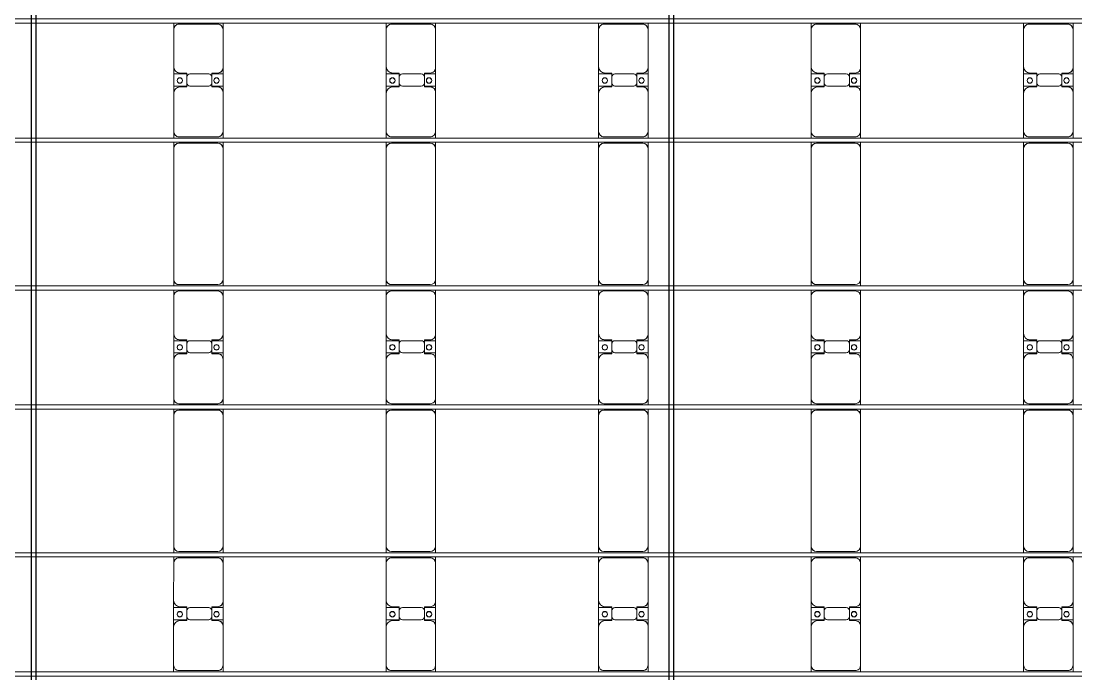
# Model space of a CAD drawing. Header units: millimetres. Extents: x -147246 to 112336, y -213734 to -86506.
# Drawn here: x -33783 to -23856, y -188580 to -182440 of the extents above; entities that cross this region are included whole.
import ezdxf

# ---------------------------------------------------------------- set-up
doc = ezdxf.new("R2010")
doc.units = ezdxf.units.MM
doc.layers.add('A-GENM', color=13, linetype='Continuous', lineweight=9)
doc.layers.add('S-BEAM', color=12, linetype='Continuous', lineweight=9)

# ---------------------------------------------------------------- blocks, each defined once
blk = doc.blocks.new('Dai phao do pin - DẢI PHAO ĐỠ PIN-V33-BỐ TRÍ KHUNG KẾT CẤU BÈ PIN 05')
at = {"layer": 'A-GENM', "color": 7}
for p, q in [((13258.5, 241.6), (13319.7, 241.6)), ((13679.7, 241.6), (13319.7, 241.6)), ((13679.7, 241.6), (13862.2, 241.6)), ((13747.8, 241.6), (13930.3, 241.6)), ((13747.8, 118.2), (13747.8, 241.6)), ((13862.2, 241.6), (13862.2, 118.2)), ((14280.3, 241.6), (13930.3, 241.6)), ((14280.3, 241.6), (14338.5, 241.6)), ((14378.5, 241.6), (14439.7, 241.6)), ((15670.3, 241.6), (14439.7, 241.6)), ((15670.3, 241.6), (15728.5, 241.6)), ((15768.5, 241.6), (15829.7, 241.6)), ((16189.7, 241.6), (15829.7, 241.6)), ((16189.7, 241.6), (16372.2, 241.6)), ((16257.8, 241.6), (16440.3, 241.6)), ((16257.8, 118.2), (16257.8, 241.6)), ((16372.2, 241.6), (16372.2, 118.2)), ((16790.3, 241.6), (16440.3, 241.6)), ((16790.3, 241.6), (16848.5, 241.6)), ((16888.5, 241.6), (16949.7, 241.6)), ((18180.3, 241.6), (16949.7, 241.6)), ((18180.3, 241.6), (18238.5, 241.6)), ((18278.5, 241.6), (18339.7, 241.6)), ((18699.7, 241.6), (18339.7, 241.6)), ((18699.7, 241.6), (18882.2, 241.6)), ((18767.8, 241.6), (18950.3, 241.6)), ((18767.8, 118.2), (18767.8, 241.6)), ((18882.2, 241.6), (18882.2, 118.2)), ((19300.3, 241.6), (18950.3, 241.6)), ((19300.3, 241.6), (19358.5, 241.6)), ((13269.7, 191.6), (13269.7, -173.4)), ((13739.7, 118.2), (13739.7, 181.6)), ((13832.2, 118.2), (13739.7, 118.2)), ((13870.3, 118.2), (13777.8, 118.2)), ((13870.3, 181.6), (13870.3, 118.2)), ((14330.3, -173.4), (14330.3, 191.6)), ((14389.7, 191.6), (14389.7, -173.4)), ((15720.3, -173.4), (15720.3, 191.6)), ((15779.7, 191.6), (15779.7, -173.4)), ((16249.7, 118.2), (16249.7, 181.6)), ((16342.2, 118.2), (16249.7, 118.2)), ((16380.3, 118.2), (16287.8, 118.2)), ((16380.3, 181.6), (16380.3, 118.2)), ((16840.3, -173.4), (16840.3, 191.6)), ((16899.7, 191.6), (16899.7, -173.4)), ((18230.3, -173.4), (18230.3, 191.6)), ((18289.7, 191.6), (18289.7, -173.4)), ((18759.7, 118.2), (18759.7, 181.6)), ((18852.2, 118.2), (18759.7, 118.2)), ((18890.3, 118.2), (18797.8, 118.2)), ((18890.3, 181.6), (18890.3, 118.2)), ((19350.3, -173.4), (19350.3, 191.6)), ((13747.8, 88.2), (13747.8, -88.2)), ((13862.2, -88.2), (13862.2, 88.2)), ((16257.8, 88.2), (16257.8, -88.2)), ((16372.2, -88.2), (16372.2, 88.2)), ((18767.8, 88.2), (18767.8, -88.2)), ((18882.2, -88.2), (18882.2, 88.2)), ((13739.7, -173.4), (13739.7, -118.2)), ((13739.7, -118.2), (13832.2, -118.2)), ((13747.8, -223.4), (13747.8, -118.2)), ((13777.8, -118.2), (13870.3, -118.2)), ((13862.2, -118.2), (13862.2, -223.4)), ((13870.3, -118.2), (13870.3, -173.4)), ((16249.7, -173.4), (16249.7, -118.2)), ((16249.7, -118.2), (16342.2, -118.2)), ((16257.8, -223.4), (16257.8, -118.2)), ((16287.8, -118.2), (16380.3, -118.2)), ((16372.2, -118.2), (16372.2, -223.4)), ((16380.3, -118.2), (16380.3, -173.4)), ((18759.7, -173.4), (18759.7, -118.2)), ((18759.7, -118.2), (18852.2, -118.2)), ((18767.8, -223.4), (18767.8, -118.2)), ((18797.8, -118.2), (18890.3, -118.2)), ((18882.2, -118.2), (18882.2, -223.4)), ((18890.3, -118.2), (18890.3, -173.4)), ((13319.7, -223.4), (13258.5, -223.4)), ((13319.7, -223.4), (13689.7, -223.4)), ((13862.2, -223.4), (13689.7, -223.4)), ((13920.3, -223.4), (13747.8, -223.4)), ((13920.3, -223.4), (14280.3, -223.4)), ((14338.5, -223.4), (14280.3, -223.4)), ((14439.7, -223.4), (14378.5, -223.4)), ((14439.7, -223.4), (15670.3, -223.4)), ((15728.5, -223.4), (15670.3, -223.4)), ((15829.7, -223.4), (15768.5, -223.4)), ((15829.7, -223.4), (16199.7, -223.4)), ((16372.2, -223.4), (16199.7, -223.4)), ((16430.3, -223.4), (16257.8, -223.4)), ((16430.3, -223.4), (16790.3, -223.4)), ((16848.5, -223.4), (16790.3, -223.4)), ((16949.7, -223.4), (16888.5, -223.4)), ((16949.7, -223.4), (18180.3, -223.4)), ((18238.5, -223.4), (18180.3, -223.4)), ((18339.7, -223.4), (18278.5, -223.4)), ((18339.7, -223.4), (18709.7, -223.4)), ((18882.2, -223.4), (18709.7, -223.4)), ((18940.3, -223.4), (18767.8, -223.4)), ((18940.3, -223.4), (19300.3, -223.4)), ((19358.5, -223.4), (19300.3, -223.4))]:
    blk.add_line(p, q, dxfattribs=at)
for centre, radius, start, end in [((13319.7, 191.6), 50, 90, 180), ((13319.7, 191.6), 50, 135, 180), ((13679.7, 181.6), 60, 0, 90), ((13679.7, 181.6), 60, 0, 30), ((13798.6, 183.2), 25, 360, 180), ((13801.4, 183.2), 25, 0, 180), ((13930.3, 181.6), 60, 90, 180), ((13930.3, 181.6), 60, 150, 180), ((14280.3, 191.6), 50, 0, 90), ((14280.3, 191.6), 50, 0, 45), ((14439.7, 191.6), 50, 90, 180), ((14439.7, 191.6), 50, 105, 180), ((15670.3, 191.6), 50, 360, 90), ((15670.3, 191.6), 50, 15, 90), ((15829.7, 191.6), 50, 90, 180), ((15829.7, 191.6), 50, 135, 180), ((16189.7, 181.6), 60, 0, 90), ((16189.7, 181.6), 60, 0, 30), ((16308.6, 183.2), 25, 360, 180), ((16311.4, 183.2), 25, 0, 180), ((16440.3, 181.6), 60, 90, 180), ((16440.3, 181.6), 60, 150, 180), ((16790.3, 191.6), 50, 0, 90), ((16790.3, 191.6), 50, 0, 45), ((16949.7, 191.6), 50, 90, 180), ((16949.7, 191.6), 50, 105, 180), ((18180.3, 191.6), 50, 360, 90), ((18180.3, 191.6), 50, 15, 90), ((18339.7, 191.6), 50, 90, 180), ((18339.7, 191.6), 50, 135, 180), ((18699.7, 181.6), 60, 360, 90), ((18699.7, 181.6), 60, 360, 30), ((18818.6, 183.2), 25, 0, 180), ((18821.4, 183.2), 25, 360, 180), ((18950.3, 181.6), 60, 90, 180), ((18950.3, 181.6), 60, 150, 180), ((19300.3, 191.6), 50, 0, 90), ((19300.3, 191.6), 50, 0, 45), ((13777.8, 88.2), 30, 90, 180), ((13798.6, 183.2), 25, 180, 0), ((13801.4, 183.2), 25, 180, 360), ((13832.2, 88.2), 30, 0, 90), ((16287.8, 88.2), 30, 90, 180), ((16308.6, 183.2), 25, 180, 0), ((16311.4, 183.2), 25, 180, 0), ((16342.2, 88.2), 30, 360, 90), ((18797.8, 88.2), 30, 90, 180), ((18818.6, 183.2), 25, 180, 0), ((18821.4, 183.2), 25, 180, 0), ((18852.2, 88.2), 30, 0, 90), ((13777.8, -88.2), 30, 180, 270), ((13832.2, -88.2), 30, 270, 360), ((16287.8, -88.2), 30, 180, 270), ((16342.2, -88.2), 30, 270, 360), ((18797.8, -88.2), 30, 180, 270), ((18852.2, -88.2), 30, 270, 0), ((13319.7, -173.4), 50, 180, 270), ((13319.7, -173.4), 50, 180, 225), ((13689.7, -173.4), 50, 270, 360), ((13689.7, -173.4), 50, 315, 360), ((13798.6, -161.8), 25, 360, 180), ((13798.6, -161.8), 25, 180, 0), ((13801.4, -161.8), 25, 360, 180), ((13801.4, -161.8), 25, 180, 0), ((13920.3, -173.4), 50, 180, 270), ((13920.3, -173.4), 50, 180, 225), ((14280.3, -173.4), 50, 270, 360), ((14280.3, -173.4), 50, 315, 360), ((14439.7, -173.4), 50, 180, 270), ((14439.7, -173.4), 50, 180, 270), ((15670.3, -173.4), 50, 270, 360), ((15670.3, -173.4), 50, 285, 360), ((15829.7, -173.4), 50, 180, 270), ((15829.7, -173.4), 50, 180, 225), ((16199.7, -173.4), 50, 270, 360), ((16199.7, -173.4), 50, 315, 0), ((16308.6, -161.8), 25, 360, 180), ((16308.6, -161.8), 25, 180, 0), ((16311.4, -161.8), 25, 360, 180), ((16311.4, -161.8), 25, 180, 360), ((16430.3, -173.4), 50, 180, 270), ((16430.3, -173.4), 50, 180, 225), ((16790.3, -173.4), 50, 270, 0), ((16790.3, -173.4), 50, 315, 0), ((16949.7, -173.4), 50, 180, 270), ((16949.7, -173.4), 50, 180, 270), ((18180.3, -173.4), 50, 270, 360), ((18180.3, -173.4), 50, 285, 360), ((18339.7, -173.4), 50, 180, 270), ((18339.7, -173.4), 50, 180, 225), ((18709.7, -173.4), 50, 270, 360), ((18709.7, -173.4), 50, 315, 360), ((18818.6, -161.8), 25, 360, 180), ((18818.6, -161.8), 25, 180, 360), ((18821.4, -161.8), 25, 360, 180), ((18821.4, -161.8), 25, 180, 360), ((18940.3, -173.4), 50, 180, 270), ((18940.3, -173.4), 50, 180, 225), ((19300.3, -173.4), 50, 270, 0), ((19300.3, -173.4), 50, 315, 0)]:
    blk.add_arc(centre, radius, start, end, dxfattribs=at)
blk = doc.blocks.new('Dai phao do pin - DẢI PHAO ĐỠ PIN-V34-BỐ TRÍ KHUNG KẾT CẤU BÈ PIN 05')
at = {"layer": 'A-GENM', "color": 7}
for p, q in [((13258.5, 241.6), (13319.7, 241.6)), ((13679.7, 241.6), (13319.7, 241.6)), ((13679.7, 241.6), (13862.2, 241.6)), ((13747.8, 241.6), (13930.3, 241.6)), ((13747.8, 118.2), (13747.8, 241.6)), ((13862.2, 241.6), (13862.2, 118.2)), ((14280.3, 241.6), (13930.3, 241.6)), ((14280.3, 241.6), (14338.5, 241.6)), ((14378.5, 241.6), (14439.7, 241.6)), ((15670.3, 241.6), (14439.7, 241.6)), ((15670.3, 241.6), (15728.5, 241.6)), ((15768.5, 241.6), (15829.7, 241.6)), ((16189.7, 241.6), (15829.7, 241.6)), ((16189.7, 241.6), (16372.2, 241.6)), ((16257.8, 241.6), (16440.3, 241.6)), ((16257.8, 118.2), (16257.8, 241.6)), ((16372.2, 241.6), (16372.2, 118.2)), ((16790.3, 241.6), (16440.3, 241.6)), ((16790.3, 241.6), (16848.5, 241.6)), ((16888.5, 241.6), (16949.7, 241.6)), ((18180.3, 241.6), (16949.7, 241.6)), ((18180.3, 241.6), (18238.5, 241.6)), ((18278.5, 241.6), (18339.7, 241.6)), ((18699.7, 241.6), (18339.7, 241.6)), ((18699.7, 241.6), (18882.2, 241.6)), ((18767.8, 241.6), (18950.3, 241.6)), ((18767.8, 118.2), (18767.8, 241.6)), ((18882.2, 241.6), (18882.2, 118.2)), ((19300.3, 241.6), (18950.3, 241.6)), ((19300.3, 241.6), (19358.5, 241.6)), ((13269.7, 191.6), (13269.7, -173.4)), ((13739.7, 118.2), (13739.7, 181.6)), ((13832.2, 118.2), (13739.7, 118.2)), ((13870.3, 118.2), (13777.8, 118.2)), ((13870.3, 181.6), (13870.3, 118.2)), ((14330.3, -173.4), (14330.3, 191.6)), ((14389.7, 191.6), (14389.7, -173.4)), ((15720.3, -173.4), (15720.3, 191.6)), ((15779.7, 191.6), (15779.7, -173.4)), ((16249.7, 118.2), (16249.7, 181.6)), ((16342.2, 118.2), (16249.7, 118.2)), ((16380.3, 118.2), (16287.8, 118.2)), ((16380.3, 181.6), (16380.3, 118.2)), ((16840.3, -173.4), (16840.3, 191.6)), ((16899.7, 191.6), (16899.7, -173.4)), ((18230.3, -173.4), (18230.3, 191.6)), ((18289.7, 191.6), (18289.7, -173.4)), ((18759.7, 118.2), (18759.7, 181.6)), ((18852.2, 118.2), (18759.7, 118.2)), ((18890.3, 118.2), (18797.8, 118.2)), ((18890.3, 181.6), (18890.3, 118.2)), ((19350.3, -173.4), (19350.3, 191.6)), ((13747.8, 88.2), (13747.8, -88.2)), ((13862.2, -88.2), (13862.2, 88.2)), ((16257.8, 88.2), (16257.8, -88.2)), ((16372.2, -88.2), (16372.2, 88.2)), ((18767.8, 88.2), (18767.8, -88.2)), ((18882.2, -88.2), (18882.2, 88.2)), ((13739.7, -173.4), (13739.7, -118.2)), ((13739.7, -118.2), (13832.2, -118.2)), ((13747.8, -223.4), (13747.8, -118.2)), ((13777.8, -118.2), (13870.3, -118.2)), ((13862.2, -118.2), (13862.2, -223.4)), ((13870.3, -118.2), (13870.3, -173.4)), ((16249.7, -173.4), (16249.7, -118.2)), ((16249.7, -118.2), (16342.2, -118.2)), ((16257.8, -223.4), (16257.8, -118.2)), ((16287.8, -118.2), (16380.3, -118.2)), ((16372.2, -118.2), (16372.2, -223.4)), ((16380.3, -118.2), (16380.3, -173.4)), ((18759.7, -173.4), (18759.7, -118.2)), ((18759.7, -118.2), (18852.2, -118.2)), ((18767.8, -223.4), (18767.8, -118.2)), ((18797.8, -118.2), (18890.3, -118.2)), ((18882.2, -118.2), (18882.2, -223.4)), ((18890.3, -118.2), (18890.3, -173.4)), ((13319.7, -223.4), (13258.5, -223.4)), ((13319.7, -223.4), (13689.7, -223.4)), ((13862.2, -223.4), (13689.7, -223.4)), ((13920.3, -223.4), (13747.8, -223.4)), ((13920.3, -223.4), (14280.3, -223.4)), ((14338.5, -223.4), (14280.3, -223.4)), ((14439.7, -223.4), (14378.5, -223.4)), ((14439.7, -223.4), (15670.3, -223.4)), ((15728.5, -223.4), (15670.3, -223.4)), ((15829.7, -223.4), (15768.5, -223.4)), ((15829.7, -223.4), (16199.7, -223.4)), ((16372.2, -223.4), (16199.7, -223.4)), ((16430.3, -223.4), (16257.8, -223.4)), ((16430.3, -223.4), (16790.3, -223.4)), ((16848.5, -223.4), (16790.3, -223.4)), ((16949.7, -223.4), (16888.5, -223.4)), ((16949.7, -223.4), (18180.3, -223.4)), ((18238.5, -223.4), (18180.3, -223.4)), ((18339.7, -223.4), (18278.5, -223.4)), ((18339.7, -223.4), (18709.7, -223.4)), ((18882.2, -223.4), (18709.7, -223.4)), ((18940.3, -223.4), (18767.8, -223.4)), ((18940.3, -223.4), (19300.3, -223.4)), ((19358.5, -223.4), (19300.3, -223.4))]:
    blk.add_line(p, q, dxfattribs=at)
for centre, radius, start, end in [((13319.7, 191.6), 50, 90, 180), ((13319.7, 191.6), 50, 135, 180), ((13679.7, 181.6), 60, 0, 90), ((13679.7, 181.6), 60, 0, 30), ((13798.6, 183.2), 25, 360, 180), ((13801.4, 183.2), 25, 0, 180), ((13930.3, 181.6), 60, 90, 180), ((13930.3, 181.6), 60, 150, 180), ((14280.3, 191.6), 50, 0, 90), ((14280.3, 191.6), 50, 0, 45), ((14439.7, 191.6), 50, 90, 180), ((14439.7, 191.6), 50, 105, 180), ((15670.3, 191.6), 50, 360, 90), ((15670.3, 191.6), 50, 15, 90), ((15829.7, 191.6), 50, 90, 180), ((15829.7, 191.6), 50, 135, 180), ((16189.7, 181.6), 60, 0, 90), ((16189.7, 181.6), 60, 0, 30), ((16308.6, 183.2), 25, 360, 180), ((16311.4, 183.2), 25, 0, 180), ((16440.3, 181.6), 60, 90, 180), ((16440.3, 181.6), 60, 150, 180), ((16790.3, 191.6), 50, 0, 90), ((16790.3, 191.6), 50, 0, 45), ((16949.7, 191.6), 50, 90, 180), ((16949.7, 191.6), 50, 105, 180), ((18180.3, 191.6), 50, 360, 90), ((18180.3, 191.6), 50, 15, 90), ((18339.7, 191.6), 50, 90, 180), ((18339.7, 191.6), 50, 135, 180), ((18699.7, 181.6), 60, 360, 90), ((18699.7, 181.6), 60, 360, 30), ((18818.6, 183.2), 25, 0, 180), ((18821.4, 183.2), 25, 360, 180), ((18950.3, 181.6), 60, 90, 180), ((18950.3, 181.6), 60, 150, 180), ((19300.3, 191.6), 50, 0, 90), ((19300.3, 191.6), 50, 0, 45), ((13777.8, 88.2), 30, 90, 180), ((13798.6, 183.2), 25, 180, 0), ((13801.4, 183.2), 25, 180, 360), ((13832.2, 88.2), 30, 0, 90), ((16287.8, 88.2), 30, 90, 180), ((16308.6, 183.2), 25, 180, 0), ((16311.4, 183.2), 25, 180, 0), ((16342.2, 88.2), 30, 360, 90), ((18797.8, 88.2), 30, 90, 180), ((18818.6, 183.2), 25, 180, 0), ((18821.4, 183.2), 25, 180, 0), ((18852.2, 88.2), 30, 0, 90), ((13777.8, -88.2), 30, 180, 270), ((13832.2, -88.2), 30, 270, 360), ((16287.8, -88.2), 30, 180, 270), ((16342.2, -88.2), 30, 270, 360), ((18797.8, -88.2), 30, 180, 270), ((18852.2, -88.2), 30, 270, 0), ((13319.7, -173.4), 50, 180, 270), ((13319.7, -173.4), 50, 180, 225), ((13689.7, -173.4), 50, 270, 360), ((13689.7, -173.4), 50, 315, 360), ((13798.6, -161.8), 25, 360, 180), ((13798.6, -161.8), 25, 180, 0), ((13801.4, -161.8), 25, 360, 180), ((13801.4, -161.8), 25, 180, 0), ((13920.3, -173.4), 50, 180, 270), ((13920.3, -173.4), 50, 180, 225), ((14280.3, -173.4), 50, 270, 360), ((14280.3, -173.4), 50, 315, 360), ((14439.7, -173.4), 50, 180, 270), ((14439.7, -173.4), 50, 180, 270), ((15670.3, -173.4), 50, 270, 360), ((15670.3, -173.4), 50, 285, 360), ((15829.7, -173.4), 50, 180, 270), ((15829.7, -173.4), 50, 180, 225), ((16199.7, -173.4), 50, 270, 360), ((16199.7, -173.4), 50, 315, 0), ((16308.6, -161.8), 25, 360, 180), ((16308.6, -161.8), 25, 180, 0), ((16311.4, -161.8), 25, 360, 180), ((16311.4, -161.8), 25, 180, 360), ((16430.3, -173.4), 50, 180, 270), ((16430.3, -173.4), 50, 180, 225), ((16790.3, -173.4), 50, 270, 0), ((16790.3, -173.4), 50, 315, 0), ((16949.7, -173.4), 50, 180, 270), ((16949.7, -173.4), 50, 180, 270), ((18180.3, -173.4), 50, 270, 360), ((18180.3, -173.4), 50, 285, 360), ((18339.7, -173.4), 50, 180, 270), ((18339.7, -173.4), 50, 180, 225), ((18709.7, -173.4), 50, 270, 360), ((18709.7, -173.4), 50, 315, 360), ((18818.6, -161.8), 25, 360, 180), ((18818.6, -161.8), 25, 180, 360), ((18821.4, -161.8), 25, 360, 180), ((18821.4, -161.8), 25, 180, 360), ((18940.3, -173.4), 50, 180, 270), ((18940.3, -173.4), 50, 180, 225), ((19300.3, -173.4), 50, 270, 0), ((19300.3, -173.4), 50, 315, 0)]:
    blk.add_arc(centre, radius, start, end, dxfattribs=at)
blk = doc.blocks.new('Dai phao do pin - DẢI PHAO ĐỠ PIN-V35-BỐ TRÍ KHUNG KẾT CẤU BÈ PIN 05')
at = {"layer": 'A-GENM', "color": 7}
for p, q in [((13258.5, 241.6), (13319.7, 241.6)), ((13679.7, 241.6), (13319.7, 241.6)), ((13679.7, 241.6), (13862.2, 241.6)), ((13747.8, 241.6), (13930.3, 241.6)), ((13747.8, 118.2), (13747.8, 241.6)), ((13862.2, 241.6), (13862.2, 118.2)), ((14280.3, 241.6), (13930.3, 241.6)), ((14280.3, 241.6), (14338.5, 241.6)), ((14378.5, 241.6), (14439.7, 241.6)), ((15670.3, 241.6), (14439.7, 241.6)), ((15670.3, 241.6), (15728.5, 241.6)), ((15768.5, 241.6), (15829.7, 241.6)), ((16189.7, 241.6), (15829.7, 241.6)), ((16189.7, 241.6), (16372.2, 241.6)), ((16257.8, 241.6), (16440.3, 241.6)), ((16257.8, 118.2), (16257.8, 241.6)), ((16372.2, 241.6), (16372.2, 118.2)), ((16790.3, 241.6), (16440.3, 241.6)), ((16790.3, 241.6), (16848.5, 241.6)), ((16888.5, 241.6), (16949.7, 241.6)), ((18180.3, 241.6), (16949.7, 241.6)), ((18180.3, 241.6), (18238.5, 241.6)), ((18278.5, 241.6), (18339.7, 241.6)), ((18699.7, 241.6), (18339.7, 241.6)), ((18699.7, 241.6), (18882.2, 241.6)), ((18767.8, 241.6), (18950.3, 241.6)), ((18767.8, 118.2), (18767.8, 241.6)), ((18882.2, 241.6), (18882.2, 118.2)), ((19300.3, 241.6), (18950.3, 241.6)), ((19300.3, 241.6), (19358.5, 241.6)), ((13269.7, 191.6), (13269.7, -173.4)), ((13739.7, 118.2), (13739.7, 181.6)), ((13832.2, 118.2), (13739.7, 118.2)), ((13870.3, 118.2), (13777.8, 118.2)), ((13870.3, 181.6), (13870.3, 118.2)), ((14330.3, -173.4), (14330.3, 191.6)), ((14389.7, 191.6), (14389.7, -173.4)), ((15720.3, -173.4), (15720.3, 191.6)), ((15779.7, 191.6), (15779.7, -173.4)), ((16249.7, 118.2), (16249.7, 181.6)), ((16342.2, 118.2), (16249.7, 118.2)), ((16380.3, 118.2), (16287.8, 118.2)), ((16380.3, 181.6), (16380.3, 118.2)), ((16840.3, -173.4), (16840.3, 191.6)), ((16899.7, 191.6), (16899.7, -173.4)), ((18230.3, -173.4), (18230.3, 191.6)), ((18289.7, 191.6), (18289.7, -173.4)), ((18759.7, 118.2), (18759.7, 181.6)), ((18852.2, 118.2), (18759.7, 118.2)), ((18890.3, 118.2), (18797.8, 118.2)), ((18890.3, 181.6), (18890.3, 118.2)), ((19350.3, -173.4), (19350.3, 191.6)), ((13747.8, 88.2), (13747.8, -88.2)), ((13862.2, -88.2), (13862.2, 88.2)), ((16257.8, 88.2), (16257.8, -88.2)), ((16372.2, -88.2), (16372.2, 88.2)), ((18767.8, 88.2), (18767.8, -88.2)), ((18882.2, -88.2), (18882.2, 88.2)), ((13739.7, -173.4), (13739.7, -118.2)), ((13739.7, -118.2), (13832.2, -118.2)), ((13747.8, -223.4), (13747.8, -118.2)), ((13777.8, -118.2), (13870.3, -118.2)), ((13862.2, -118.2), (13862.2, -223.4)), ((13870.3, -118.2), (13870.3, -173.4)), ((16249.7, -173.4), (16249.7, -118.2)), ((16249.7, -118.2), (16342.2, -118.2)), ((16257.8, -223.4), (16257.8, -118.2)), ((16287.8, -118.2), (16380.3, -118.2)), ((16372.2, -118.2), (16372.2, -223.4)), ((16380.3, -118.2), (16380.3, -173.4)), ((18759.7, -173.4), (18759.7, -118.2)), ((18759.7, -118.2), (18852.2, -118.2)), ((18767.8, -223.4), (18767.8, -118.2)), ((18797.8, -118.2), (18890.3, -118.2)), ((18882.2, -118.2), (18882.2, -223.4)), ((18890.3, -118.2), (18890.3, -173.4)), ((13319.7, -223.4), (13258.5, -223.4)), ((13319.7, -223.4), (13689.7, -223.4)), ((13862.2, -223.4), (13689.7, -223.4)), ((13920.3, -223.4), (13747.8, -223.4)), ((13920.3, -223.4), (14280.3, -223.4)), ((14338.5, -223.4), (14280.3, -223.4)), ((14439.7, -223.4), (14378.5, -223.4)), ((14439.7, -223.4), (15670.3, -223.4)), ((15728.5, -223.4), (15670.3, -223.4)), ((15829.7, -223.4), (15768.5, -223.4)), ((15829.7, -223.4), (16199.7, -223.4)), ((16372.2, -223.4), (16199.7, -223.4)), ((16430.3, -223.4), (16257.8, -223.4)), ((16430.3, -223.4), (16790.3, -223.4)), ((16848.5, -223.4), (16790.3, -223.4)), ((16949.7, -223.4), (16888.5, -223.4)), ((16949.7, -223.4), (18180.3, -223.4)), ((18238.5, -223.4), (18180.3, -223.4)), ((18339.7, -223.4), (18278.5, -223.4)), ((18339.7, -223.4), (18709.7, -223.4)), ((18882.2, -223.4), (18709.7, -223.4)), ((18940.3, -223.4), (18767.8, -223.4)), ((18940.3, -223.4), (19300.3, -223.4)), ((19358.5, -223.4), (19300.3, -223.4))]:
    blk.add_line(p, q, dxfattribs=at)
for centre, radius, start, end in [((13319.7, 191.6), 50, 90, 180), ((13319.7, 191.6), 50, 135, 180), ((13679.7, 181.6), 60, 0, 90), ((13679.7, 181.6), 60, 0, 30), ((13798.6, 183.2), 25, 360, 180), ((13801.4, 183.2), 25, 0, 180), ((13930.3, 181.6), 60, 90, 180), ((13930.3, 181.6), 60, 150, 180), ((14280.3, 191.6), 50, 0, 90), ((14280.3, 191.6), 50, 0, 45), ((14439.7, 191.6), 50, 90, 180), ((14439.7, 191.6), 50, 105, 180), ((15670.3, 191.6), 50, 360, 90), ((15670.3, 191.6), 50, 15, 90), ((15829.7, 191.6), 50, 90, 180), ((15829.7, 191.6), 50, 135, 180), ((16189.7, 181.6), 60, 0, 90), ((16189.7, 181.6), 60, 0, 30), ((16308.6, 183.2), 25, 360, 180), ((16311.4, 183.2), 25, 0, 180), ((16440.3, 181.6), 60, 90, 180), ((16440.3, 181.6), 60, 150, 180), ((16790.3, 191.6), 50, 0, 90), ((16790.3, 191.6), 50, 0, 45), ((16949.7, 191.6), 50, 90, 180), ((16949.7, 191.6), 50, 105, 180), ((18180.3, 191.6), 50, 360, 90), ((18180.3, 191.6), 50, 15, 90), ((18339.7, 191.6), 50, 90, 180), ((18339.7, 191.6), 50, 135, 180), ((18699.7, 181.6), 60, 360, 90), ((18699.7, 181.6), 60, 360, 30), ((18818.6, 183.2), 25, 0, 180), ((18821.4, 183.2), 25, 360, 180), ((18950.3, 181.6), 60, 90, 180), ((18950.3, 181.6), 60, 150, 180), ((19300.3, 191.6), 50, 0, 90), ((19300.3, 191.6), 50, 0, 45), ((13777.8, 88.2), 30, 90, 180), ((13798.6, 183.2), 25, 180, 0), ((13801.4, 183.2), 25, 180, 360), ((13832.2, 88.2), 30, 0, 90), ((16287.8, 88.2), 30, 90, 180), ((16308.6, 183.2), 25, 180, 0), ((16311.4, 183.2), 25, 180, 0), ((16342.2, 88.2), 30, 360, 90), ((18797.8, 88.2), 30, 90, 180), ((18818.6, 183.2), 25, 180, 0), ((18821.4, 183.2), 25, 180, 0), ((18852.2, 88.2), 30, 0, 90), ((13777.8, -88.2), 30, 180, 270), ((13832.2, -88.2), 30, 270, 360), ((16287.8, -88.2), 30, 180, 270), ((16342.2, -88.2), 30, 270, 360), ((18797.8, -88.2), 30, 180, 270), ((18852.2, -88.2), 30, 270, 0), ((13319.7, -173.4), 50, 180, 270), ((13319.7, -173.4), 50, 180, 225), ((13689.7, -173.4), 50, 270, 360), ((13689.7, -173.4), 50, 315, 360), ((13798.6, -161.8), 25, 360, 180), ((13798.6, -161.8), 25, 180, 0), ((13801.4, -161.8), 25, 360, 180), ((13801.4, -161.8), 25, 180, 0), ((13920.3, -173.4), 50, 180, 270), ((13920.3, -173.4), 50, 180, 225), ((14280.3, -173.4), 50, 270, 360), ((14280.3, -173.4), 50, 315, 360), ((14439.7, -173.4), 50, 180, 270), ((14439.7, -173.4), 50, 180, 270), ((15670.3, -173.4), 50, 270, 360), ((15670.3, -173.4), 50, 285, 360), ((15829.7, -173.4), 50, 180, 270), ((15829.7, -173.4), 50, 180, 225), ((16199.7, -173.4), 50, 270, 360), ((16199.7, -173.4), 50, 315, 0), ((16308.6, -161.8), 25, 360, 180), ((16308.6, -161.8), 25, 180, 0), ((16311.4, -161.8), 25, 360, 180), ((16311.4, -161.8), 25, 180, 360), ((16430.3, -173.4), 50, 180, 270), ((16430.3, -173.4), 50, 180, 225), ((16790.3, -173.4), 50, 270, 0), ((16790.3, -173.4), 50, 315, 0), ((16949.7, -173.4), 50, 180, 270), ((16949.7, -173.4), 50, 180, 270), ((18180.3, -173.4), 50, 270, 360), ((18180.3, -173.4), 50, 285, 360), ((18339.7, -173.4), 50, 180, 270), ((18339.7, -173.4), 50, 180, 225), ((18709.7, -173.4), 50, 270, 360), ((18709.7, -173.4), 50, 315, 360), ((18818.6, -161.8), 25, 360, 180), ((18818.6, -161.8), 25, 180, 360), ((18821.4, -161.8), 25, 360, 180), ((18821.4, -161.8), 25, 180, 360), ((18940.3, -173.4), 50, 180, 270), ((18940.3, -173.4), 50, 180, 225), ((19300.3, -173.4), 50, 270, 0), ((19300.3, -173.4), 50, 315, 0)]:
    blk.add_arc(centre, radius, start, end, dxfattribs=at)
blk = doc.blocks.new('Dai phao do pin - DẢI PHAO ĐỠ PIN-V36-BỐ TRÍ KHUNG KẾT CẤU BÈ PIN 05')
at = {"layer": 'A-GENM', "color": 7}
for p, q in [((13258.5, 241.6), (13319.7, 241.6)), ((13679.7, 241.6), (13319.7, 241.6)), ((13679.7, 241.6), (13862.2, 241.6)), ((13747.8, 241.6), (13930.3, 241.6)), ((13747.8, 118.2), (13747.8, 241.6)), ((13862.2, 241.6), (13862.2, 118.2)), ((14280.3, 241.6), (13930.3, 241.6)), ((14280.3, 241.6), (14338.5, 241.6)), ((14378.5, 241.6), (14439.7, 241.6)), ((15670.3, 241.6), (14439.7, 241.6)), ((15670.3, 241.6), (15728.5, 241.6)), ((15768.5, 241.6), (15829.7, 241.6)), ((16189.7, 241.6), (15829.7, 241.6)), ((16189.7, 241.6), (16372.2, 241.6)), ((16257.8, 241.6), (16440.3, 241.6)), ((16257.8, 118.2), (16257.8, 241.6)), ((16372.2, 241.6), (16372.2, 118.2)), ((16790.3, 241.6), (16440.3, 241.6)), ((16790.3, 241.6), (16848.5, 241.6)), ((16888.5, 241.6), (16949.7, 241.6)), ((18180.3, 241.6), (16949.7, 241.6)), ((18180.3, 241.6), (18238.5, 241.6)), ((18278.5, 241.6), (18339.7, 241.6)), ((18699.7, 241.6), (18339.7, 241.6)), ((18699.7, 241.6), (18882.2, 241.6)), ((18767.8, 241.6), (18950.3, 241.6)), ((18767.8, 118.2), (18767.8, 241.6)), ((18882.2, 241.6), (18882.2, 118.2)), ((19300.3, 241.6), (18950.3, 241.6)), ((19300.3, 241.6), (19358.5, 241.6)), ((13269.7, 191.6), (13269.7, -173.4)), ((13739.7, 118.2), (13739.7, 181.6)), ((13832.2, 118.2), (13739.7, 118.2)), ((13870.3, 118.2), (13777.8, 118.2)), ((13870.3, 181.6), (13870.3, 118.2)), ((14330.3, -173.4), (14330.3, 191.6)), ((14389.7, 191.6), (14389.7, -173.4)), ((15720.3, -173.4), (15720.3, 191.6)), ((15779.7, 191.6), (15779.7, -173.4)), ((16249.7, 118.2), (16249.7, 181.6)), ((16342.2, 118.2), (16249.7, 118.2)), ((16380.3, 118.2), (16287.8, 118.2)), ((16380.3, 181.6), (16380.3, 118.2)), ((16840.3, -173.4), (16840.3, 191.6)), ((16899.7, 191.6), (16899.7, -173.4)), ((18230.3, -173.4), (18230.3, 191.6)), ((18289.7, 191.6), (18289.7, -173.4)), ((18759.7, 118.2), (18759.7, 181.6)), ((18852.2, 118.2), (18759.7, 118.2)), ((18890.3, 118.2), (18797.8, 118.2)), ((18890.3, 181.6), (18890.3, 118.2)), ((19350.3, -173.4), (19350.3, 191.6)), ((13747.8, 88.2), (13747.8, -88.2)), ((13862.2, -88.2), (13862.2, 88.2)), ((16257.8, 88.2), (16257.8, -88.2)), ((16372.2, -88.2), (16372.2, 88.2)), ((18767.8, 88.2), (18767.8, -88.2)), ((18882.2, -88.2), (18882.2, 88.2)), ((13739.7, -173.4), (13739.7, -118.2)), ((13739.7, -118.2), (13832.2, -118.2)), ((13747.8, -223.4), (13747.8, -118.2)), ((13777.8, -118.2), (13870.3, -118.2)), ((13862.2, -118.2), (13862.2, -223.4)), ((13870.3, -118.2), (13870.3, -173.4)), ((16249.7, -173.4), (16249.7, -118.2)), ((16249.7, -118.2), (16342.2, -118.2)), ((16257.8, -223.4), (16257.8, -118.2)), ((16287.8, -118.2), (16380.3, -118.2)), ((16372.2, -118.2), (16372.2, -223.4)), ((16380.3, -118.2), (16380.3, -173.4)), ((18759.7, -173.4), (18759.7, -118.2)), ((18759.7, -118.2), (18852.2, -118.2)), ((18767.8, -223.4), (18767.8, -118.2)), ((18797.8, -118.2), (18890.3, -118.2)), ((18882.2, -118.2), (18882.2, -223.4)), ((18890.3, -118.2), (18890.3, -173.4)), ((13319.7, -223.4), (13258.5, -223.4)), ((13319.7, -223.4), (13689.7, -223.4)), ((13862.2, -223.4), (13689.7, -223.4)), ((13920.3, -223.4), (13747.8, -223.4)), ((13920.3, -223.4), (14280.3, -223.4)), ((14338.5, -223.4), (14280.3, -223.4)), ((14439.7, -223.4), (14378.5, -223.4)), ((14439.7, -223.4), (15670.3, -223.4)), ((15728.5, -223.4), (15670.3, -223.4)), ((15829.7, -223.4), (15768.5, -223.4)), ((15829.7, -223.4), (16199.7, -223.4)), ((16372.2, -223.4), (16199.7, -223.4)), ((16430.3, -223.4), (16257.8, -223.4)), ((16430.3, -223.4), (16790.3, -223.4)), ((16848.5, -223.4), (16790.3, -223.4)), ((16949.7, -223.4), (16888.5, -223.4)), ((16949.7, -223.4), (18180.3, -223.4)), ((18238.5, -223.4), (18180.3, -223.4)), ((18339.7, -223.4), (18278.5, -223.4)), ((18339.7, -223.4), (18709.7, -223.4)), ((18882.2, -223.4), (18709.7, -223.4)), ((18940.3, -223.4), (18767.8, -223.4)), ((18940.3, -223.4), (19300.3, -223.4)), ((19358.5, -223.4), (19300.3, -223.4))]:
    blk.add_line(p, q, dxfattribs=at)
for centre, radius, start, end in [((13319.7, 191.6), 50, 90, 180), ((13319.7, 191.6), 50, 135, 180), ((13679.7, 181.6), 60, 0, 90), ((13679.7, 181.6), 60, 0, 30), ((13798.6, 183.2), 25, 360, 180), ((13801.4, 183.2), 25, 0, 180), ((13930.3, 181.6), 60, 90, 180), ((13930.3, 181.6), 60, 150, 180), ((14280.3, 191.6), 50, 0, 90), ((14280.3, 191.6), 50, 0, 45), ((14439.7, 191.6), 50, 90, 180), ((14439.7, 191.6), 50, 105, 180), ((15670.3, 191.6), 50, 360, 90), ((15670.3, 191.6), 50, 15, 90), ((15829.7, 191.6), 50, 90, 180), ((15829.7, 191.6), 50, 135, 180), ((16189.7, 181.6), 60, 0, 90), ((16189.7, 181.6), 60, 0, 30), ((16308.6, 183.2), 25, 360, 180), ((16311.4, 183.2), 25, 0, 180), ((16440.3, 181.6), 60, 90, 180), ((16440.3, 181.6), 60, 150, 180), ((16790.3, 191.6), 50, 0, 90), ((16790.3, 191.6), 50, 0, 45), ((16949.7, 191.6), 50, 90, 180), ((16949.7, 191.6), 50, 105, 180), ((18180.3, 191.6), 50, 360, 90), ((18180.3, 191.6), 50, 15, 90), ((18339.7, 191.6), 50, 90, 180), ((18339.7, 191.6), 50, 135, 180), ((18699.7, 181.6), 60, 360, 90), ((18699.7, 181.6), 60, 360, 30), ((18818.6, 183.2), 25, 0, 180), ((18821.4, 183.2), 25, 360, 180), ((18950.3, 181.6), 60, 90, 180), ((18950.3, 181.6), 60, 150, 180), ((19300.3, 191.6), 50, 0, 90), ((19300.3, 191.6), 50, 0, 45), ((13777.8, 88.2), 30, 90, 180), ((13798.6, 183.2), 25, 180, 0), ((13801.4, 183.2), 25, 180, 360), ((13832.2, 88.2), 30, 0, 90), ((16287.8, 88.2), 30, 90, 180), ((16308.6, 183.2), 25, 180, 0), ((16311.4, 183.2), 25, 180, 0), ((16342.2, 88.2), 30, 360, 90), ((18797.8, 88.2), 30, 90, 180), ((18818.6, 183.2), 25, 180, 0), ((18821.4, 183.2), 25, 180, 0), ((18852.2, 88.2), 30, 0, 90), ((13777.8, -88.2), 30, 180, 270), ((13832.2, -88.2), 30, 270, 360), ((16287.8, -88.2), 30, 180, 270), ((16342.2, -88.2), 30, 270, 360), ((18797.8, -88.2), 30, 180, 270), ((18852.2, -88.2), 30, 270, 0), ((13319.7, -173.4), 50, 180, 270), ((13319.7, -173.4), 50, 180, 225), ((13689.7, -173.4), 50, 270, 360), ((13689.7, -173.4), 50, 315, 360), ((13798.6, -161.8), 25, 360, 180), ((13798.6, -161.8), 25, 180, 0), ((13801.4, -161.8), 25, 360, 180), ((13801.4, -161.8), 25, 180, 0), ((13920.3, -173.4), 50, 180, 270), ((13920.3, -173.4), 50, 180, 225), ((14280.3, -173.4), 50, 270, 360), ((14280.3, -173.4), 50, 315, 360), ((14439.7, -173.4), 50, 180, 270), ((14439.7, -173.4), 50, 180, 270), ((15670.3, -173.4), 50, 270, 360), ((15670.3, -173.4), 50, 285, 360), ((15829.7, -173.4), 50, 180, 270), ((15829.7, -173.4), 50, 180, 225), ((16199.7, -173.4), 50, 270, 360), ((16199.7, -173.4), 50, 315, 0), ((16308.6, -161.8), 25, 360, 180), ((16308.6, -161.8), 25, 180, 0), ((16311.4, -161.8), 25, 360, 180), ((16311.4, -161.8), 25, 180, 360), ((16430.3, -173.4), 50, 180, 270), ((16430.3, -173.4), 50, 180, 225), ((16790.3, -173.4), 50, 270, 0), ((16790.3, -173.4), 50, 315, 0), ((16949.7, -173.4), 50, 180, 270), ((16949.7, -173.4), 50, 180, 270), ((18180.3, -173.4), 50, 270, 360), ((18180.3, -173.4), 50, 285, 360), ((18339.7, -173.4), 50, 180, 270), ((18339.7, -173.4), 50, 180, 225), ((18709.7, -173.4), 50, 270, 360), ((18709.7, -173.4), 50, 315, 360), ((18818.6, -161.8), 25, 360, 180), ((18818.6, -161.8), 25, 180, 360), ((18821.4, -161.8), 25, 360, 180), ((18821.4, -161.8), 25, 180, 360), ((18940.3, -173.4), 50, 180, 270), ((18940.3, -173.4), 50, 180, 225), ((19300.3, -173.4), 50, 270, 0), ((19300.3, -173.4), 50, 315, 0)]:
    blk.add_arc(centre, radius, start, end, dxfattribs=at)
blk = doc.blocks.new('Dai phao do pin - DẢI PHAO ĐỠ PIN-V37-BỐ TRÍ KHUNG KẾT CẤU BÈ PIN 05')
at = {"layer": 'A-GENM', "color": 7}
for p, q in [((13258.5, 241.6), (13319.7, 241.6)), ((13679.7, 241.6), (13319.7, 241.6)), ((13679.7, 241.6), (13862.2, 241.6)), ((13747.8, 241.6), (13930.3, 241.6)), ((13747.8, 118.2), (13747.8, 241.6)), ((13862.2, 241.6), (13862.2, 118.2)), ((14280.3, 241.6), (13930.3, 241.6)), ((14280.3, 241.6), (14338.5, 241.6)), ((14378.5, 241.6), (14439.7, 241.6)), ((15670.3, 241.6), (14439.7, 241.6)), ((15670.3, 241.6), (15728.5, 241.6)), ((15768.5, 241.6), (15829.7, 241.6)), ((16189.7, 241.6), (15829.7, 241.6)), ((16189.7, 241.6), (16372.2, 241.6)), ((16257.8, 241.6), (16440.3, 241.6)), ((16257.8, 118.2), (16257.8, 241.6)), ((16372.2, 241.6), (16372.2, 118.2)), ((16790.3, 241.6), (16440.3, 241.6)), ((16790.3, 241.6), (16848.5, 241.6)), ((16888.5, 241.6), (16949.7, 241.6)), ((18180.3, 241.6), (16949.7, 241.6)), ((18180.3, 241.6), (18238.5, 241.6)), ((18278.5, 241.6), (18339.7, 241.6)), ((18699.7, 241.6), (18339.7, 241.6)), ((18699.7, 241.6), (18882.2, 241.6)), ((18767.8, 241.6), (18950.3, 241.6)), ((18767.8, 118.2), (18767.8, 241.6)), ((18882.2, 241.6), (18882.2, 118.2)), ((19300.3, 241.6), (18950.3, 241.6)), ((19300.3, 241.6), (19358.5, 241.6)), ((13269.7, 191.6), (13269.7, -173.4)), ((13739.7, 118.2), (13739.7, 181.6)), ((13832.2, 118.2), (13739.7, 118.2)), ((13870.3, 118.2), (13777.8, 118.2)), ((13870.3, 181.6), (13870.3, 118.2)), ((14330.3, -173.4), (14330.3, 191.6)), ((14389.7, 191.6), (14389.7, -173.4)), ((15720.3, -173.4), (15720.3, 191.6)), ((15779.7, 191.6), (15779.7, -173.4)), ((16249.7, 118.2), (16249.7, 181.6)), ((16342.2, 118.2), (16249.7, 118.2)), ((16380.3, 118.2), (16287.8, 118.2)), ((16380.3, 181.6), (16380.3, 118.2)), ((16840.3, -173.4), (16840.3, 191.6)), ((16899.7, 191.6), (16899.7, -173.4)), ((18230.3, -173.4), (18230.3, 191.6)), ((18289.7, 191.6), (18289.7, -173.4)), ((18759.7, 118.2), (18759.7, 181.6)), ((18852.2, 118.2), (18759.7, 118.2)), ((18890.3, 118.2), (18797.8, 118.2)), ((18890.3, 181.6), (18890.3, 118.2)), ((19350.3, -173.4), (19350.3, 191.6)), ((13747.8, 88.2), (13747.8, -88.2)), ((13862.2, -88.2), (13862.2, 88.2)), ((16257.8, 88.2), (16257.8, -88.2)), ((16372.2, -88.2), (16372.2, 88.2)), ((18767.8, 88.2), (18767.8, -88.2)), ((18882.2, -88.2), (18882.2, 88.2)), ((13739.7, -173.4), (13739.7, -118.2)), ((13739.7, -118.2), (13832.2, -118.2)), ((13747.8, -223.4), (13747.8, -118.2)), ((13777.8, -118.2), (13870.3, -118.2)), ((13862.2, -118.2), (13862.2, -223.4)), ((13870.3, -118.2), (13870.3, -173.4)), ((16249.7, -173.4), (16249.7, -118.2)), ((16249.7, -118.2), (16342.2, -118.2)), ((16257.8, -223.4), (16257.8, -118.2)), ((16287.8, -118.2), (16380.3, -118.2)), ((16372.2, -118.2), (16372.2, -223.4)), ((16380.3, -118.2), (16380.3, -173.4)), ((18759.7, -173.4), (18759.7, -118.2)), ((18759.7, -118.2), (18852.2, -118.2)), ((18767.8, -223.4), (18767.8, -118.2)), ((18797.8, -118.2), (18890.3, -118.2)), ((18882.2, -118.2), (18882.2, -223.4)), ((18890.3, -118.2), (18890.3, -173.4)), ((13319.7, -223.4), (13258.5, -223.4)), ((13319.7, -223.4), (13689.7, -223.4)), ((13862.2, -223.4), (13689.7, -223.4)), ((13920.3, -223.4), (13747.8, -223.4)), ((13920.3, -223.4), (14280.3, -223.4)), ((14338.5, -223.4), (14280.3, -223.4)), ((14439.7, -223.4), (14378.5, -223.4)), ((14439.7, -223.4), (15670.3, -223.4)), ((15728.5, -223.4), (15670.3, -223.4)), ((15829.7, -223.4), (15768.5, -223.4)), ((15829.7, -223.4), (16199.7, -223.4)), ((16372.2, -223.4), (16199.7, -223.4)), ((16430.3, -223.4), (16257.8, -223.4)), ((16430.3, -223.4), (16790.3, -223.4)), ((16848.5, -223.4), (16790.3, -223.4)), ((16949.7, -223.4), (16888.5, -223.4)), ((16949.7, -223.4), (18180.3, -223.4)), ((18238.5, -223.4), (18180.3, -223.4)), ((18339.7, -223.4), (18278.5, -223.4)), ((18339.7, -223.4), (18709.7, -223.4)), ((18882.2, -223.4), (18709.7, -223.4)), ((18940.3, -223.4), (18767.8, -223.4)), ((18940.3, -223.4), (19300.3, -223.4)), ((19358.5, -223.4), (19300.3, -223.4))]:
    blk.add_line(p, q, dxfattribs=at)
for centre, radius, start, end in [((13319.7, 191.6), 50, 90, 180), ((13319.7, 191.6), 50, 135, 180), ((13679.7, 181.6), 60, 0, 90), ((13679.7, 181.6), 60, 0, 30), ((13798.6, 183.2), 25, 360, 180), ((13801.4, 183.2), 25, 0, 180), ((13930.3, 181.6), 60, 90, 180), ((13930.3, 181.6), 60, 150, 180), ((14280.3, 191.6), 50, 0, 90), ((14280.3, 191.6), 50, 0, 45), ((14439.7, 191.6), 50, 90, 180), ((14439.7, 191.6), 50, 105, 180), ((15670.3, 191.6), 50, 360, 90), ((15670.3, 191.6), 50, 15, 90), ((15829.7, 191.6), 50, 90, 180), ((15829.7, 191.6), 50, 135, 180), ((16189.7, 181.6), 60, 0, 90), ((16189.7, 181.6), 60, 0, 30), ((16308.6, 183.2), 25, 360, 180), ((16311.4, 183.2), 25, 0, 180), ((16440.3, 181.6), 60, 90, 180), ((16440.3, 181.6), 60, 150, 180), ((16790.3, 191.6), 50, 0, 90), ((16790.3, 191.6), 50, 0, 45), ((16949.7, 191.6), 50, 90, 180), ((16949.7, 191.6), 50, 105, 180), ((18180.3, 191.6), 50, 360, 90), ((18180.3, 191.6), 50, 15, 90), ((18339.7, 191.6), 50, 90, 180), ((18339.7, 191.6), 50, 135, 180), ((18699.7, 181.6), 60, 360, 90), ((18699.7, 181.6), 60, 360, 30), ((18818.6, 183.2), 25, 0, 180), ((18821.4, 183.2), 25, 360, 180), ((18950.3, 181.6), 60, 90, 180), ((18950.3, 181.6), 60, 150, 180), ((19300.3, 191.6), 50, 0, 90), ((19300.3, 191.6), 50, 0, 45), ((13777.8, 88.2), 30, 90, 180), ((13798.6, 183.2), 25, 180, 0), ((13801.4, 183.2), 25, 180, 360), ((13832.2, 88.2), 30, 0, 90), ((16287.8, 88.2), 30, 90, 180), ((16308.6, 183.2), 25, 180, 0), ((16311.4, 183.2), 25, 180, 0), ((16342.2, 88.2), 30, 360, 90), ((18797.8, 88.2), 30, 90, 180), ((18818.6, 183.2), 25, 180, 0), ((18821.4, 183.2), 25, 180, 0), ((18852.2, 88.2), 30, 0, 90), ((13777.8, -88.2), 30, 180, 270), ((13832.2, -88.2), 30, 270, 360), ((16287.8, -88.2), 30, 180, 270), ((16342.2, -88.2), 30, 270, 360), ((18797.8, -88.2), 30, 180, 270), ((18852.2, -88.2), 30, 270, 0), ((13319.7, -173.4), 50, 180, 270), ((13319.7, -173.4), 50, 180, 225), ((13689.7, -173.4), 50, 270, 360), ((13689.7, -173.4), 50, 315, 360), ((13798.6, -161.8), 25, 360, 180), ((13798.6, -161.8), 25, 180, 0), ((13801.4, -161.8), 25, 360, 180), ((13801.4, -161.8), 25, 180, 0), ((13920.3, -173.4), 50, 180, 270), ((13920.3, -173.4), 50, 180, 225), ((14280.3, -173.4), 50, 270, 360), ((14280.3, -173.4), 50, 315, 360), ((14439.7, -173.4), 50, 180, 270), ((14439.7, -173.4), 50, 180, 270), ((15670.3, -173.4), 50, 270, 360), ((15670.3, -173.4), 50, 285, 360), ((15829.7, -173.4), 50, 180, 270), ((15829.7, -173.4), 50, 180, 225), ((16199.7, -173.4), 50, 270, 360), ((16199.7, -173.4), 50, 315, 0), ((16308.6, -161.8), 25, 360, 180), ((16308.6, -161.8), 25, 180, 0), ((16311.4, -161.8), 25, 360, 180), ((16311.4, -161.8), 25, 180, 360), ((16430.3, -173.4), 50, 180, 270), ((16430.3, -173.4), 50, 180, 225), ((16790.3, -173.4), 50, 270, 0), ((16790.3, -173.4), 50, 315, 0), ((16949.7, -173.4), 50, 180, 270), ((16949.7, -173.4), 50, 180, 270), ((18180.3, -173.4), 50, 270, 360), ((18180.3, -173.4), 50, 285, 360), ((18339.7, -173.4), 50, 180, 270), ((18339.7, -173.4), 50, 180, 225), ((18709.7, -173.4), 50, 270, 360), ((18709.7, -173.4), 50, 315, 360), ((18818.6, -161.8), 25, 360, 180), ((18818.6, -161.8), 25, 180, 360), ((18821.4, -161.8), 25, 360, 180), ((18821.4, -161.8), 25, 180, 360), ((18940.3, -173.4), 50, 180, 270), ((18940.3, -173.4), 50, 180, 225), ((19300.3, -173.4), 50, 270, 0), ((19300.3, -173.4), 50, 315, 0)]:
    blk.add_arc(centre, radius, start, end, dxfattribs=at)
blk = doc.blocks.new('Dầm C52 - Dầm C52-18923-BỐ TRÍ KHUNG KẾT CẤU BÈ PIN 05')
at = {"layer": 'S-BEAM', "color": 1}
for p, q in [((-52556.1, 20), (52556.1, 20)), ((52556.1, -20), (-52556.1, -20))]:
    blk.add_line(p, q, dxfattribs=at)
blk = doc.blocks.new('Dầm C52 - Hộp 40x60-25900-BỐ TRÍ KHUNG KẾT CẤU BÈ PIN 05')
at = {"layer": 'S-BEAM', "color": 3, "lineweight": 25}
for p, q in [((-55977.2, 20), (55977.2, 20)), ((55977.2, -20), (-55977.2, -20))]:
    blk.add_line(p, q, dxfattribs=at)
blk = doc.blocks.new('Dầm C52 - Hộp 40x60-25901-BỐ TRÍ KHUNG KẾT CẤU BÈ PIN 05')
at = {"layer": 'S-BEAM', "color": 3, "lineweight": 25}
for p, q in [((-55977.2, 20), (55977.2, 20)), ((55977.2, -20), (-55977.2, -20))]:
    blk.add_line(p, q, dxfattribs=at)
blk = doc.blocks.new('HOBANMONG_BEPIN 5_rvt-1-BỐ TRÍ KHUNG KẾT CẤU BÈ PIN 05')
at = {"layer": 'A-GENM', "color": 3, "lineweight": 25, "rotation": 89.99977101252024}
for name, p in [('Dai phao do pin - DẢI PHAO ĐỠ PIN-V33-BỐ TRÍ KHUNG KẾT CẤU BÈ PIN 05', (-32105.9, -201818.2)), ('Dai phao do pin - DẢI PHAO ĐỠ PIN-V34-BỐ TRÍ KHUNG KẾT CẤU BÈ PIN 05', (-30105.9, -201818.2)), ('Dai phao do pin - DẢI PHAO ĐỠ PIN-V35-BỐ TRÍ KHUNG KẾT CẤU BÈ PIN 05', (-28105.9, -201818.2)), ('Dai phao do pin - DẢI PHAO ĐỠ PIN-V36-BỐ TRÍ KHUNG KẾT CẤU BÈ PIN 05', (-26105.9, -201818.2)), ('Dai phao do pin - DẢI PHAO ĐỠ PIN-V37-BỐ TRÍ KHUNG KẾT CẤU BÈ PIN 05', (-24105.9, -201818.2))]:
    blk.add_blockref(name, p, dxfattribs=at)
at = {"layer": 'S-BEAM', "color": 3, "lineweight": 25}
for name, p, rotation in [('Dầm C52 - Hộp 40x60-25900-BỐ TRÍ KHUNG KẾT CẤU BÈ PIN 05', (-33664.2, -148541.9), 269.9997710125197), ('Dầm C52 - Hộp 40x60-25901-BỐ TRÍ KHUNG KẾT CẤU BÈ PIN 05', (-27664.2, -148542), 269.9997710125197), ('Dầm C52 - Dầm C52-18923-BỐ TRÍ KHUNG KẾT CẤU BÈ PIN 05', (-44162, -182439.7), 179.9997710135151), ('Dầm C52 - Dầm C52-18923-BỐ TRÍ KHUNG KẾT CẤU BÈ PIN 05', (-44162, -183559.7), 179.9997710135151), ('Dầm C52 - Dầm C52-18923-BỐ TRÍ KHUNG KẾT CẤU BÈ PIN 05', (-44162, -184949.7), 179.9997710135151), ('Dầm C52 - Dầm C52-18923-BỐ TRÍ KHUNG KẾT CẤU BÈ PIN 05', (-44162, -186069.7), 179.9997710135151), ('Dầm C52 - Dầm C52-18923-BỐ TRÍ KHUNG KẾT CẤU BÈ PIN 05', (-44162, -187459.7), 179.9997710135151), ('Dầm C52 - Dầm C52-18923-BỐ TRÍ KHUNG KẾT CẤU BÈ PIN 05', (-44162, -188579.7), 179.9997710135151)]:
    blk.add_blockref(name, p, dxfattribs=dict(at, rotation=rotation))

msp = doc.modelspace()

# ---------------------------------------------------------------- block references
at = {"lineweight": 5}
msp.add_blockref('HOBANMONG_BEPIN 5_rvt-1-BỐ TRÍ KHUNG KẾT CẤU BÈ PIN 05', (0, 0), dxfattribs=at)

doc.saveas('drawing.dxf')
